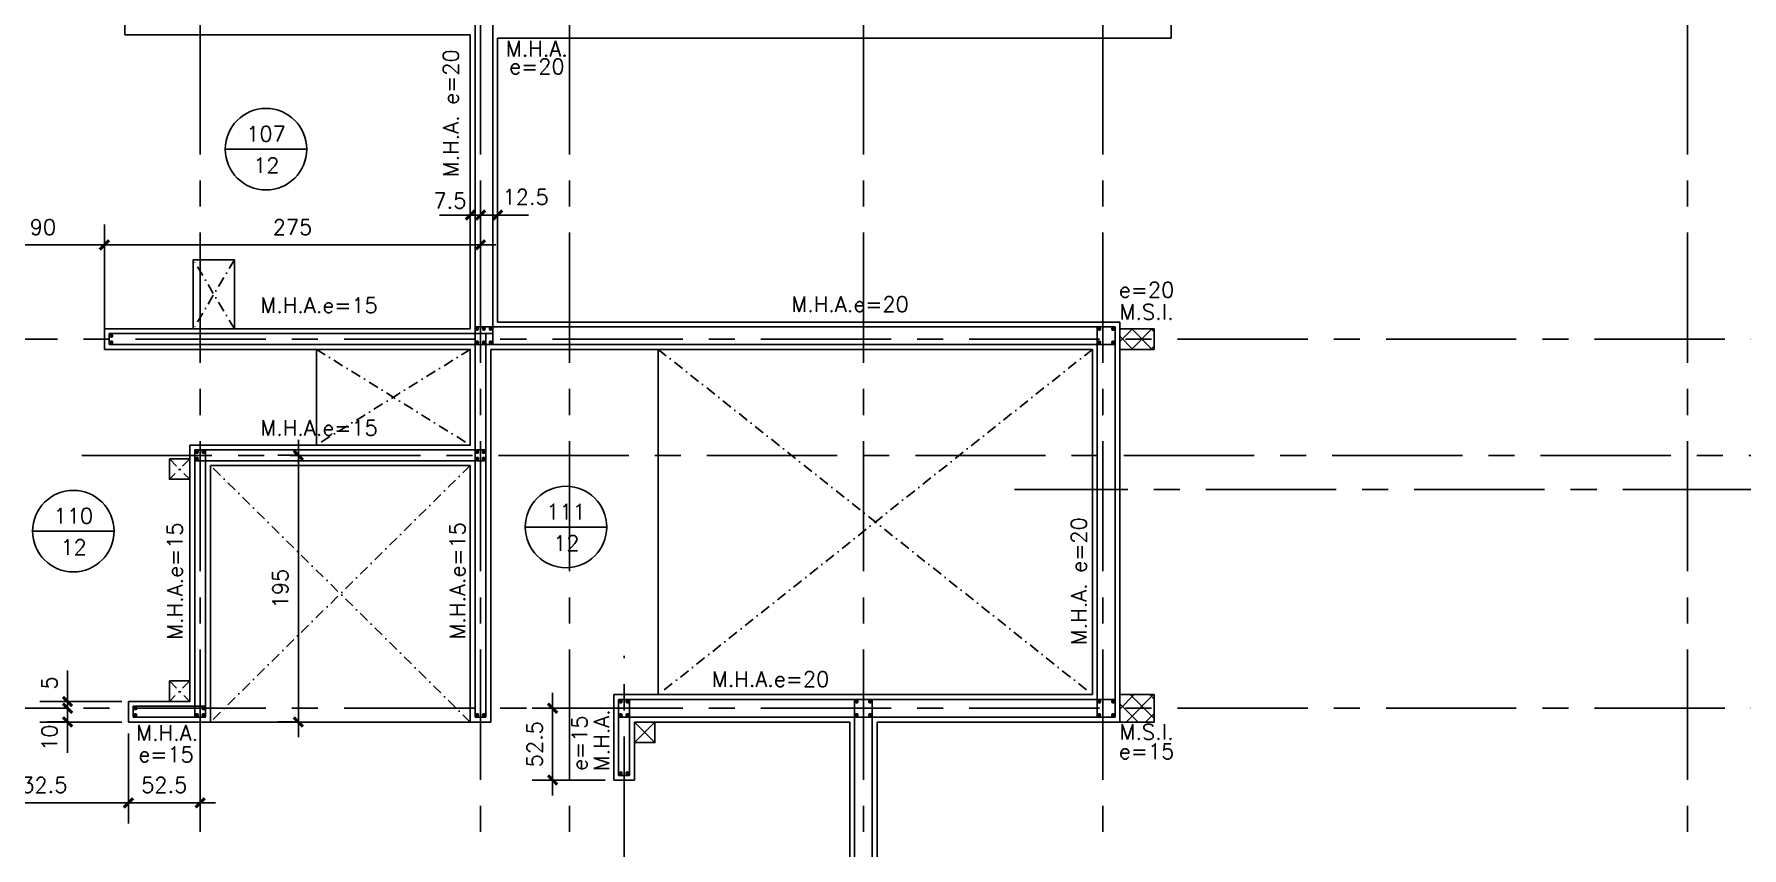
# Model space of a CAD drawing. Header units: millimetres. Extents: x -656851 to -651781, y 88238 to 91301.
# Drawn here: x -654721 to -653472, y 89706 to 90301 of the extents above; entities that cross this region are included whole.
import ezdxf
from ezdxf.enums import TextEntityAlignment as Align

# ---------------------------------------------------------------- set-up
doc = ezdxf.new("R2010")
doc.units = ezdxf.units.MM
doc.header["$LTSCALE"] = 30
for name, pattern in [('CENTER', [50.8, 31.75, -6.35, 6.35, -6.35]), ('DASHDOT', [1, 0.5, -0.25, 0, -0.25]), ('HIDDEN', [0.375, 0.25, -0.125])]:
    doc.linetypes.add(name, pattern=pattern)
for name, color, linetype in [('BORDE DE LOSAS', 3, 'Continuous'), ('COTAS', 5, 'Continuous'), ('Cotas2', 1, 'Continuous'), ('EJES', 1, 'CENTER'), ('HATCH2', 1, 'HIDDEN'), ('MALLA', 1, 'Continuous'), ('MUROS', 5, 'Continuous'), ('SHAFT', 3, 'Continuous'), ('TEXTOS1', 9, 'Continuous'), ('VANOS', 8, 'DASHDOT'), ('VIGAS', 3, 'Continuous')]:
    doc.layers.add(name, color=color, linetype=linetype)
doc.styles.add('ROMANS', font='romans')
doc.dimstyles.new('ING-50', dxfattribs={"dimscale": 5, "dimtxt": 2.25, "dimasz": 2.25, "dimexe": 3, "dimexo": 0, "dimgap": 1.5, "dimtad": 1, "dimdec": 1, "dimzin": 12, "dimdsep": 46, "dimtxsty": 'ROMANS', "dimblk1": 'TICK1', "dimblk2": 'TICK1', "dimsah": 1, "dimcen": 0.09, "dimclrd": 2, "dimclre": 1, "dimclrt": 3, "dimadec": 1, "dimazin": 3, "dimtfac": 1, "dimtdec": 1, "dimtix": 1, "dimtmove": 2, "dimatfit": 3, "dimfxl": 3, "dimtolj": 1, "dimtzin": 12, "dimarcsym": 0})
pattern_1 = [(45, (0, 0), (-7.07106781, 7.07106781), []), (135, (0, 0), (-7.07106781, -7.07106781), [])]

# ---------------------------------------------------------------- blocks, each defined once
blk = doc.blocks.new('TICK1')
at = {"color": 2}
for points in [[(0, 0), (-1, 0)], [(0, 0), (1, 0)]]:
    blk.add_lwpolyline(points, dxfattribs=at)
at = {"color": 2, "const_width": 0.2}
blk.add_lwpolyline([(-0.3, -0.3), (0.3, 0.3)], dxfattribs=at)
blk = doc.blocks.new('*D66')
at = {"layer": 'COTAS', "color": 1, "lineweight": -2}
for p, q in [((-654759.7, 90085.8), (-654759.7, 90162.1)), ((-654669.7, 90085.8), (-654669.7, 90162.1))]:
    blk.add_line(p, q, dxfattribs=at)
at = {"layer": 'COTAS', "color": 2, "lineweight": -2}
blk.add_line((-654748.5, 90147.1), (-654681, 90147.1), dxfattribs=at)
at = {"layer": 'Defpoints', "color": 0}
for p in [(-654669.7, 90147.1), (-654759.7, 90085.8), (-654669.7, 90085.8)]:
    blk.add_point(p, dxfattribs=at)
at = {"layer": 'COTAS', "color": 2, "lineweight": -2, "xscale": 11.25, "yscale": 11.25, "zscale": 11.25, "rotation": 180}
blk.add_blockref('TICK1', (-654759.7, 90147.1), dxfattribs=at)
at = {"layer": 'COTAS', "color": 2, "lineweight": -2, "xscale": 11.25, "yscale": 11.25, "zscale": 11.25}
blk.add_blockref('TICK1', (-654669.7, 90147.1), dxfattribs=at)
at = {"layer": 'COTAS', "color": 3, "insert": (-654714.7, 90160.2), "char_height": 11.25, "attachment_point": 5, "style": 'ROMANS'}
blk.add_mtext('\\A1;90', dxfattribs=at)
blk = doc.blocks.new('*D67')
at = {"layer": 'COTAS', "color": 1, "lineweight": -2}
for p, q in [((-654669.7, 90085.8), (-654669.7, 90162.1)), ((-654394.7, 90147.1), (-654394.7, 90162.1))]:
    blk.add_line(p, q, dxfattribs=at)
at = {"layer": 'COTAS', "color": 2, "lineweight": -2}
blk.add_line((-654406, 90147.1), (-654658.5, 90147.1), dxfattribs=at)
at = {"layer": 'Defpoints', "color": 0}
for p in [(-654669.7, 90147.1), (-654394.7, 90147.1), (-654669.7, 90085.8)]:
    blk.add_point(p, dxfattribs=at)
at = {"layer": 'COTAS', "color": 2, "lineweight": -2, "xscale": 11.25, "yscale": 11.25, "zscale": 11.25, "rotation": 180}
blk.add_blockref('TICK1', (-654669.7, 90147.1), dxfattribs=at)
at = {"layer": 'COTAS', "color": 2, "lineweight": -2, "xscale": 11.25, "yscale": 11.25, "zscale": 11.25}
blk.add_blockref('TICK1', (-654394.7, 90147.1), dxfattribs=at)
at = {"layer": 'COTAS', "color": 3, "insert": (-654532.2, 90160.2), "char_height": 11.25, "attachment_point": 5, "style": 'ROMANS'}
blk.add_mtext('\\A1;275', dxfattribs=at)
blk = doc.blocks.new('*D82')
at = {"layer": 'COTAS', "color": 1, "lineweight": -2}
for p, q in [((-654652.2, 89789.9), (-654652.2, 89724.1)), ((-654599.7, 89759.2), (-654599.7, 89724.1))]:
    blk.add_line(p, q, dxfattribs=at)
at = {"layer": 'COTAS', "color": 2, "lineweight": -2}
blk.add_line((-654611, 89739.1), (-654641, 89739.1), dxfattribs=at)
at = {"layer": 'Defpoints', "color": 0}
for p in [(-654652.2, 89789.9), (-654599.7, 89759.2), (-654652.2, 89739.1)]:
    blk.add_point(p, dxfattribs=at)
at = {"layer": 'COTAS', "color": 2, "lineweight": -2, "xscale": 11.25, "yscale": 11.25, "zscale": 11.25, "rotation": 180}
blk.add_blockref('TICK1', (-654652.2, 89739.1), dxfattribs=at)
at = {"layer": 'COTAS', "color": 2, "lineweight": -2, "xscale": 11.25, "yscale": 11.25, "zscale": 11.25}
blk.add_blockref('TICK1', (-654599.7, 89739.1), dxfattribs=at)
at = {"layer": 'COTAS', "color": 3, "insert": (-654626, 89752.2), "char_height": 11.25, "attachment_point": 5, "style": 'ROMANS'}
blk.add_mtext('\\A1;52.5', dxfattribs=at)
blk = doc.blocks.new('*D83')
at = {"layer": 'COTAS', "color": 1, "lineweight": -2}
for p, q in [((-654652.2, 89789.9), (-654652.2, 89724.1)), ((-654784.7, 89755.5), (-654784.7, 89724.1))]:
    blk.add_line(p, q, dxfattribs=at)
at = {"layer": 'COTAS', "color": 2, "lineweight": -2}
blk.add_line((-654663.5, 89739.1), (-654773.5, 89739.1), dxfattribs=at)
at = {"layer": 'Defpoints', "color": 0}
for p in [(-654652.2, 89789.9), (-654784.7, 89755.5), (-654784.7, 89739.1)]:
    blk.add_point(p, dxfattribs=at)
at = {"layer": 'COTAS', "color": 2, "lineweight": -2, "xscale": 11.25, "yscale": 11.25, "zscale": 11.25, "rotation": 180}
blk.add_blockref('TICK1', (-654784.7, 89739.1), dxfattribs=at)
at = {"layer": 'COTAS', "color": 2, "lineweight": -2, "xscale": 11.25, "yscale": 11.25, "zscale": 11.25}
blk.add_blockref('TICK1', (-654652.2, 89739.1), dxfattribs=at)
at = {"layer": 'COTAS', "color": 3, "insert": (-654718.5, 89752.2), "char_height": 11.25, "attachment_point": 5, "style": 'ROMANS'}
blk.add_mtext('\\A1;132.5', dxfattribs=at)
blk = doc.blocks.new('*D100')
at = {"layer": 'COTAS', "color": 1, "lineweight": -2}
for p, q in [((-654527.9, 89993.3), (-654542.9, 89993.3)), ((-654527.9, 89798.3), (-654542.9, 89798.3))]:
    blk.add_line(p, q, dxfattribs=at)
at = {"layer": 'COTAS', "color": 2, "lineweight": -2}
blk.add_line((-654527.9, 89809.5), (-654527.9, 89982), dxfattribs=at)
at = {"layer": 'Defpoints', "color": 0}
for p in [(-654527.9, 89993.3), (-654527.9, 89993.3), (-654527.9, 89798.3)]:
    blk.add_point(p, dxfattribs=at)
at = {"layer": 'COTAS', "color": 2, "lineweight": -2, "xscale": 11.25, "yscale": 11.25, "zscale": 11.25}
for p, rotation in [((-654527.9, 89993.3), 90), ((-654527.9, 89798.3), 270)]:
    blk.add_blockref('TICK1', p, dxfattribs=dict(at, rotation=rotation))
at = {"layer": 'COTAS', "color": 3, "insert": (-654541.1, 89895.8), "char_height": 11.25, "attachment_point": 5, "rotation": 90, "style": 'ROMANS'}
blk.add_mtext('\\A1;195', dxfattribs=at)
blk = doc.blocks.new('*D101')
at = {"layer": 'COTAS', "color": 2, "lineweight": -2}
for p, q in [((-654696.7, 89819.5), (-654696.7, 89830.8)), ((-654696.7, 89808.3), (-654696.7, 89798.3)), ((-654696.7, 89787), (-654696.7, 89775.8))]:
    blk.add_line(p, q, dxfattribs=at)
at = {"layer": 'COTAS', "color": 1, "lineweight": -2}
for p, q in [((-654696.7, 89808.3), (-654711.7, 89808.3)), ((-654696.7, 89798.3), (-654711.7, 89798.3))]:
    blk.add_line(p, q, dxfattribs=at)
at = {"layer": 'Defpoints', "color": 0}
for p in [(-654696.7, 89808.3), (-654696.7, 89798.3), (-654696.7, 89798.3)]:
    blk.add_point(p, dxfattribs=at)
at = {"layer": 'COTAS', "color": 2, "lineweight": -2, "xscale": 11.25, "yscale": 11.25, "zscale": 11.25}
for p, rotation in [((-654696.7, 89808.3), 270), ((-654696.7, 89798.3), 90)]:
    blk.add_blockref('TICK1', p, dxfattribs=dict(at, rotation=rotation))
at = {"layer": 'COTAS', "color": 3, "insert": (-654709.9, 89786.8), "char_height": 11.25, "attachment_point": 5, "rotation": 90, "style": 'ROMANS'}
blk.add_mtext('\\A1;10', dxfattribs=at)
blk = doc.blocks.new('*D102')
at = {"layer": 'COTAS', "color": 2, "lineweight": -2}
for p, q in [((-654696.7, 89824.5), (-654696.7, 89835.8)), ((-654696.7, 89813.3), (-654696.7, 89808.3)), ((-654696.7, 89797), (-654696.7, 89785.8))]:
    blk.add_line(p, q, dxfattribs=at)
at = {"layer": 'COTAS', "color": 1, "lineweight": -2}
for p, q in [((-654696.7, 89813.3), (-654711.7, 89813.3)), ((-654696.7, 89808.3), (-654711.7, 89808.3))]:
    blk.add_line(p, q, dxfattribs=at)
at = {"layer": 'Defpoints', "color": 0}
for p in [(-654696.7, 89813.3), (-654696.7, 89808.3), (-654696.7, 89808.3)]:
    blk.add_point(p, dxfattribs=at)
at = {"layer": 'COTAS', "color": 2, "lineweight": -2, "xscale": 11.25, "yscale": 11.25, "zscale": 11.25}
for p, rotation in [((-654696.7, 89813.3), 270), ((-654696.7, 89808.3), 90)]:
    blk.add_blockref('TICK1', p, dxfattribs=dict(at, rotation=rotation))
at = {"layer": 'COTAS', "color": 3, "insert": (-654709.9, 89826.8), "char_height": 11.25, "attachment_point": 5, "rotation": 90, "style": 'ROMANS'}
blk.add_mtext('\\A1;5', dxfattribs=at)
blk = doc.blocks.new('losa-ne')
at = {"color": 5, "linetype": 'Continuous'}
blk.add_line((-29.8, 0), (29.7, 0), dxfattribs=at)
at = {"color": 3, "linetype": 'Continuous'}
blk.add_circle((0, 0), 29.8, dxfattribs=at)
at = {"color": 3, "linetype": 'Continuous', "style": 'ROMANS'}
for tag, p in [('N%%DL', (0, 5.6)), ('ESP', (0.2, -17.4))]:
    blk.add_attdef(tag, text='', height=11.2, dxfattribs=at).set_placement(p, align=Align.CENTER)
blk = doc.blocks.new('*D182')
at = {"layer": 'COTAS', "color": 1, "lineweight": -2}
for p, q in [((-654342, 89808.3), (-654357, 89808.3)), ((-654342, 89755.8), (-654357, 89755.8))]:
    blk.add_line(p, q, dxfattribs=at)
at = {"layer": 'COTAS', "color": 2, "lineweight": -2}
blk.add_line((-654342, 89767), (-654342, 89797), dxfattribs=at)
at = {"layer": 'Defpoints', "color": 0}
for p in [(-654342, 89808.3), (-654342, 89808.3), (-654342, 89755.8)]:
    blk.add_point(p, dxfattribs=at)
at = {"layer": 'COTAS', "color": 2, "lineweight": -2, "xscale": 11.25, "yscale": 11.25, "zscale": 11.25}
for p, rotation in [((-654342, 89808.3), 90), ((-654342, 89755.8), 270)]:
    blk.add_blockref('TICK1', p, dxfattribs=dict(at, rotation=rotation))
at = {"layer": 'COTAS', "color": 3, "insert": (-654355.1, 89782), "char_height": 11.25, "attachment_point": 5, "rotation": 90, "style": 'ROMANS'}
blk.add_mtext('\\A1;52.5', dxfattribs=at)
blk = doc.blocks.new('*D238')
at = {"layer": 'COTAS', "color": 1, "lineweight": -2}
for p, q in [((-654402.2, 90167.4), (-654402.2, 90184)), ((-654394.7, 90169), (-654394.7, 90184))]:
    blk.add_line(p, q, dxfattribs=at)
at = {"layer": 'COTAS', "color": 2, "lineweight": -2}
for p, q in [((-654413.5, 90169), (-654424.7, 90169)), ((-654394.7, 90169), (-654402.2, 90169)), ((-654383.5, 90169), (-654372.2, 90169))]:
    blk.add_line(p, q, dxfattribs=at)
at = {"layer": 'Defpoints', "color": 0}
for p in [(-654402.2, 90169), (-654402.2, 90167.4), (-654394.7, 90169)]:
    blk.add_point(p, dxfattribs=at)
at = {"layer": 'COTAS', "color": 2, "lineweight": -2, "xscale": 11.25, "yscale": 11.25, "zscale": 11.25}
blk.add_blockref('TICK1', (-654402.2, 90169), dxfattribs=at)
at = {"layer": 'COTAS', "color": 2, "lineweight": -2, "xscale": 11.25, "yscale": 11.25, "zscale": 11.25, "rotation": 180}
blk.add_blockref('TICK1', (-654394.7, 90169), dxfattribs=at)
at = {"layer": 'COTAS', "color": 3, "insert": (-654417.1, 90179.5), "char_height": 11.25, "attachment_point": 5, "style": 'ROMANS'}
blk.add_mtext('\\A1;7.5', dxfattribs=at)
blk = doc.blocks.new('*D239')
at = {"layer": 'COTAS', "color": 1, "lineweight": -2}
for p, q in [((-654394.7, 90159.4), (-654394.7, 90184)), ((-654382.2, 90162.2), (-654382.2, 90184))]:
    blk.add_line(p, q, dxfattribs=at)
at = {"layer": 'COTAS', "color": 2, "lineweight": -2}
for p, q in [((-654406, 90169), (-654417.2, 90169)), ((-654382.2, 90169), (-654394.7, 90169)), ((-654371, 90169), (-654359.7, 90169))]:
    blk.add_line(p, q, dxfattribs=at)
at = {"layer": 'Defpoints', "color": 0}
for p in [(-654394.7, 90169), (-654382.2, 90162.2), (-654394.7, 90159.4)]:
    blk.add_point(p, dxfattribs=at)
at = {"layer": 'COTAS', "color": 2, "lineweight": -2, "xscale": 11.25, "yscale": 11.25, "zscale": 11.25}
blk.add_blockref('TICK1', (-654394.7, 90169), dxfattribs=at)
at = {"layer": 'COTAS', "color": 2, "lineweight": -2, "xscale": 11.25, "yscale": 11.25, "zscale": 11.25, "rotation": 180}
blk.add_blockref('TICK1', (-654382.2, 90169), dxfattribs=at)
at = {"layer": 'COTAS', "color": 3, "insert": (-654361.7, 90182.2), "char_height": 11.25, "attachment_point": 5, "style": 'ROMANS'}
blk.add_mtext('\\A1;12.5', dxfattribs=at)

msp = doc.modelspace()

# ---------------------------------------------------------------- hatches: boundary and pattern name
at = {"layer": 'HATCH2'}
h = msp.add_hatch(dxfattribs=at)
h.set_pattern_fill('_USER', color=256, scale=10, angle=45, style=0, double=1, pattern_type=0)
h.set_pattern_definition(pattern_1)
h.paths.add_polyline_path([(-653902.215, 90085.753), (-653927.215, 90085.753), (-653927.215, 90078.253), (-653902.215, 90078.253)])
h.paths.add_polyline_path([(-653902.215, 90078.253), (-653927.215, 90078.253), (-653927.215, 90070.753), (-653902.215, 90070.753)])
h = msp.add_hatch(dxfattribs=at)
h.set_pattern_fill('_USER', color=256, scale=10, angle=45, style=0, double=1, pattern_type=0)
h.set_pattern_definition(pattern_1)
h.paths.add_polyline_path([(-653902.215, 89818.253), (-653927.215, 89818.253), (-653927.215, 89808.253), (-653902.215, 89808.253)])
h.paths.add_polyline_path([(-653902.215, 89808.253), (-653927.215, 89808.253), (-653927.215, 89798.253), (-653902.215, 89798.253)])

# ---------------------------------------------------------------- linework, layer by layer
at = {"layer": 'BORDE DE LOSAS', "ltscale": 0.2}
for p, q in [((-654264.715, 90070.753), (-654264.715, 89818.253)), ((-654592.215, 89798.253), (-654402.215, 89798.253))]:
    msp.add_line(p, q, dxfattribs=at)
for points in [[(-654604.715, 90085.753), (-654574.715, 90085.753), (-654574.715, 90136.253), (-654604.715, 90136.253)], [(-654514.715, 90070.753), (-654402.215, 90070.753), (-654402.215, 90000.753), (-654514.715, 90000.753)]]:
    msp.add_lwpolyline(points, close=True, dxfattribs=at)
at = {"layer": 'Cotas2'}
for p, q in [((-654716.976, 89813.253), (-654656.976, 89813.253)), ((-654716.976, 89798.253), (-654656.976, 89798.253)), ((-654303.469, 89755.753), (-654356.822, 89755.753))]:
    msp.add_line(p, q, dxfattribs=at)
at = {"layer": 'EJES', "ltscale": 0.1}
for p, q in [((-654599.715, 91222.892), (-654599.715, 88448.253)), ((-654394.715, 91222.892), (-654394.715, 88448.253)), ((-654329.715, 91222.892), (-654329.715, 88448.253)), ((-654114.715, 91222.892), (-654114.715, 88448.253)), ((-653939.715, 91222.892), (-653939.715, 88448.253)), ((-653512.215, 91222.892), (-653512.215, 88448.253)), ((-656780.536, 90078.253), (-653137.403, 90078.253)), ((-654686.342, 89993.253), (-653139.404, 89993.253)), ((-653159.404, 89968.253), (-654004.262, 89968.253)), ((-654289.715, 88473.253), (-654289.715, 89846.68)), ((-656780.536, 89808.253), (-653139.035, 89808.253))]:
    msp.add_line(p, q, dxfattribs=at)
at = {"layer": 'MALLA', "ltscale": 0.5}
for p, q in [((-654398.715, 90314.753), (-654398.715, 89801.753)), ((-654385.715, 90074.253), (-654385.715, 90314.753)), ((-653930.715, 90087.253), (-654398.715, 90087.253)), ((-653943.715, 90087.253), (-653943.715, 89801.753)), ((-653930.715, 89801.753), (-653930.715, 90087.253)), ((-654666.215, 90082.253), (-654666.215, 90074.253)), ((-654385.715, 90082.253), (-654666.215, 90082.253)), ((-654666.215, 90074.253), (-653930.715, 90074.253)), ((-654390.715, 89801.753), (-654390.715, 90082.253)), ((-654603.715, 89997.253), (-654603.715, 89801.753)), ((-654595.715, 89997.253), (-654603.715, 89997.253)), ((-654390.715, 89997.253), (-654603.715, 89997.253)), ((-654603.715, 89997.253), (-654603.715, 89989.253)), ((-654603.715, 89989.253), (-654390.715, 89989.253)), ((-654595.715, 89801.753), (-654595.715, 89997.253)), ((-653930.715, 89814.753), (-654293.715, 89814.753)), ((-654293.715, 89814.753), (-654293.715, 89759.253)), ((-654285.715, 89759.253), (-654285.715, 89814.753)), ((-654121.215, 89814.753), (-654121.215, 89371.753)), ((-654108.215, 89371.753), (-654108.215, 89814.753)), ((-654648.715, 89809.753), (-654648.715, 89801.753)), ((-654595.715, 89809.753), (-654648.715, 89809.753)), ((-654648.715, 89801.753), (-654595.715, 89801.753)), ((-654603.715, 89801.753), (-654595.715, 89801.753)), ((-654595.715, 89801.753), (-654595.715, 89809.753)), ((-654398.715, 89801.753), (-654390.715, 89801.753)), ((-654293.715, 89801.753), (-653930.715, 89801.753)), ((-654293.715, 89759.253), (-654285.715, 89759.253))]:
    msp.add_line(p, q, dxfattribs=at)
at = {"layer": 'MALLA', "ltscale": 0.5, "const_width": 1.5}
for points in [[(-654397.869, 90085.754, 1), (-654396.369, 90085.754, 1)], [(-654393.004, 90085.754, 1), (-654391.504, 90085.754, 1)], [(-654388.056, 90085.754, 1), (-654386.556, 90085.754, 1)], [(-653943.009, 90085.728, 1), (-653941.509, 90085.728, 1)], [(-653932.923, 90085.728, 1), (-653931.423, 90085.728, 1)], [(-654665.374, 90080.662, 1), (-654663.874, 90080.662, 1)], [(-654665.374, 90075.844, 1), (-654663.874, 90075.844, 1)], [(-654397.869, 90075.844, 1), (-654396.369, 90075.844, 1)], [(-654393.004, 90075.844, 1), (-654391.504, 90075.844, 1)], [(-654388.056, 90075.844, 1), (-654386.556, 90075.844, 1)], [(-653943.009, 90075.848, 1), (-653941.509, 90075.848, 1)], [(-653932.923, 90075.848, 1), (-653931.423, 90075.848, 1)], [(-654602.874, 89995.662, 1), (-654601.374, 89995.662, 1)], [(-654602.874, 89995.662, 1), (-654601.374, 89995.662, 1)], [(-654602.874, 89990.844, 1), (-654601.374, 89990.844, 1)], [(-654598.056, 89995.662, 1), (-654596.556, 89995.662, 1)], [(-654397.869, 89995.662, 1), (-654396.369, 89995.662, 1)], [(-654397.869, 89990.844, 1), (-654396.369, 89990.844, 1)], [(-654393.056, 89995.662, 1), (-654391.556, 89995.662, 1)], [(-654393.056, 89990.844, 1), (-654391.556, 89990.844, 1)], [(-654292.874, 89813.162, 1), (-654291.374, 89813.162, 1)], [(-654288.056, 89813.162, 1), (-654286.556, 89813.162, 1)], [(-654120.374, 89813.162, 1), (-654118.874, 89813.162, 1)], [(-654110.556, 89813.162, 1), (-654109.056, 89813.162, 1)], [(-653943.009, 89813.162, 1), (-653941.509, 89813.162, 1)], [(-653932.923, 89813.162, 1), (-653931.423, 89813.162, 1)], [(-654647.874, 89808.162, 1), (-654646.374, 89808.162, 1)], [(-654647.874, 89803.344, 1), (-654646.374, 89803.344, 1)], [(-654602.874, 89803.344, 1), (-654601.374, 89803.344, 1)], [(-654598.056, 89808.162, 1), (-654596.556, 89808.162, 1)], [(-654598.056, 89803.344, 1), (-654596.556, 89803.344, 1)], [(-654598.056, 89803.344, 1), (-654596.556, 89803.344, 1)], [(-654397.874, 89803.344, 1), (-654396.374, 89803.344, 1)], [(-654393.056, 89803.344, 1), (-654391.556, 89803.344, 1)], [(-654292.874, 89803.344, 1), (-654291.374, 89803.344, 1)], [(-654288.075, 89803.344, 1), (-654286.575, 89803.344, 1)], [(-654120.374, 89803.434, 1), (-654118.874, 89803.434, 1)], [(-654110.556, 89803.434, 1), (-654109.056, 89803.434, 1)], [(-653943.009, 89803.344, 1), (-653941.509, 89803.344, 1)], [(-653932.923, 89803.344, 1), (-653931.423, 89803.344, 1)], [(-654292.874, 89760.844, 1), (-654291.374, 89760.844, 1)], [(-654288.056, 89760.844, 1), (-654286.556, 89760.844, 1)]]:
    msp.add_lwpolyline(points, format="xyb", close=True, dxfattribs=at)
at = {"layer": 'MUROS'}
for p, q in [((-654654.715, 90300.753), (-654654.715, 90318.253)), ((-654654.715, 90300.753), (-654402.215, 90300.753)), ((-654402.215, 90300.753), (-654402.215, 90085.753)), ((-654382.215, 90298.253), (-654382.215, 90090.753)), ((-654379.715, 90298.253), (-654319.715, 90298.253)), ((-654669.715, 90070.753), (-654669.715, 90085.753)), ((-654669.715, 90085.753), (-654402.215, 90085.753)), ((-654382.215, 90090.753), (-653927.215, 90090.753)), ((-653927.215, 90090.753), (-653927.215, 89798.253)), ((-654402.215, 90070.753), (-654669.715, 90070.753)), ((-654402.215, 90070.753), (-654402.215, 90000.753)), ((-654387.215, 90070.753), (-654387.215, 89798.253)), ((-654387.215, 90070.753), (-653947.215, 90070.753)), ((-653947.215, 90070.753), (-653947.215, 89818.253)), ((-654607.215, 90000.753), (-654607.215, 89813.253)), ((-654607.215, 90000.753), (-654402.215, 90000.753)), ((-654592.215, 89985.753), (-654592.215, 89798.253)), ((-654592.215, 89985.753), (-654402.215, 89985.753)), ((-654402.215, 89985.753), (-654402.215, 89798.253)), ((-654652.215, 89813.253), (-654607.215, 89813.253)), ((-654652.215, 89813.253), (-654652.215, 89798.253)), ((-654297.215, 89818.253), (-653947.215, 89818.253)), ((-654652.215, 89798.253), (-654592.215, 89798.253)), ((-654282.215, 89798.253), (-654124.715, 89798.253)), ((-654104.715, 89798.253), (-653927.215, 89798.253))]:
    msp.add_line(p, q, dxfattribs=at)
at = {"layer": 'MUROS', "ltscale": 0.5}
for p, q in [((-653889.715, 90298.253), (-653889.715, 90318.253)), ((-654382.215, 90298.253), (-653889.715, 90298.253)), ((-654319.715, 90298.253), (-654329.715, 90298.253)), ((-654124.715, 89470.753), (-654124.715, 89798.253)), ((-654104.715, 89798.253), (-654104.715, 89615.749))]:
    msp.add_line(p, q, dxfattribs=at)
at = {"layer": 'MUROS', "ltscale": 0.15}
for p, q in [((-654297.215, 89798.253), (-654297.215, 89818.253)), ((-654402.215, 89798.253), (-654387.215, 89798.253))]:
    msp.add_line(p, q, dxfattribs=at)
at = {"layer": 'MUROS'}
msp.add_lwpolyline([(-654297.215, 89798.253), (-654297.215, 89755.753), (-654282.215, 89755.753), (-654282.215, 89798.253)], dxfattribs=at)
at = {"layer": 'SHAFT', "ltscale": 0.5}
for p, q in [((-654282.215, 89798.253), (-654267.215, 89783.253)), ((-654282.215, 89783.253), (-654267.215, 89798.253))]:
    msp.add_line(p, q, dxfattribs=at)
for points in [[(-654622.215, 89990.753), (-654607.215, 89990.753), (-654607.215, 89975.753), (-654622.215, 89975.753)], [(-654622.215, 89828.253), (-654607.215, 89828.253), (-654607.215, 89813.253), (-654622.215, 89813.253)], [(-654282.215, 89798.253), (-654267.215, 89798.253), (-654267.215, 89783.253), (-654282.215, 89783.253)]]:
    msp.add_lwpolyline(points, close=True, dxfattribs=at)
at = {"layer": 'VANOS', "ltscale": 0.5}
for p, q in [((-654574.715, 90085.753), (-654604.715, 90136.253)), ((-654574.715, 90136.253), (-654604.715, 90085.753)), ((-654402.215, 90070.753), (-654514.715, 90000.753)), ((-654514.715, 90070.753), (-654402.215, 90000.753)), ((-653947.215, 90070.753), (-654264.715, 89818.253)), ((-654264.715, 90070.753), (-653947.215, 89818.253)), ((-654607.215, 89990.753), (-654622.215, 89975.753)), ((-654622.215, 89990.753), (-654607.215, 89975.753)), ((-654402.215, 89798.253), (-654592.215, 89985.753)), ((-654402.215, 89985.753), (-654592.215, 89798.253)), ((-654622.215, 89828.253), (-654607.215, 89813.253)), ((-654607.215, 89828.253), (-654622.215, 89813.253))]:
    msp.add_line(p, q, dxfattribs=at)
at = {"layer": 'VIGAS', "ltscale": 0.5}
for p, q in [((-653927.215, 90085.753), (-653902.215, 90085.753)), ((-653902.215, 90085.753), (-653902.215, 90070.753)), ((-653927.215, 90070.753), (-653902.215, 90070.753)), ((-653927.215, 89818.253), (-653902.215, 89818.253)), ((-653902.215, 89818.253), (-653902.215, 89798.253)), ((-653927.215, 89798.253), (-653902.215, 89798.253))]:
    msp.add_line(p, q, dxfattribs=at)

# ---------------------------------------------------------------- block references
at = {"layer": 'TEXTOS1', "ltscale": 0.5}
for p, values in [((-654551.567, 90217.122), {'N%%DL': '107', 'ESP': '12'}), ((-654692.443, 89937.822), {'N%%DL': '110', 'ESP': '12'}), ((-654332.199, 89940.833), {'N%%DL': '111', 'ESP': '12'})]:
    msp.add_blockref('losa-ne', p, dxfattribs=at).add_auto_attribs(values)

# ---------------------------------------------------------------- texts
at = {"layer": 'TEXTOS1', "style": 'ROMANS'}
for s, p in [('M.H.A. e=20', (-654410.72, 90243.367)), ('M.H.A.e=15', (-654612.52, 89901.261)), ('M.H.A.e=15', (-654406.005, 89901.503)), ('M.H.A. e=20', (-653951.594, 89901.18)), ('e=15', (-654316.617, 89782.786)), ('M.H.A.', (-654300.544, 89784.94))]:
    msp.add_text(s, height=11.25, rotation=90, dxfattribs=at).set_placement(p, align=Align.CENTER)
for s, p in [('M.H.A.', (-654353.459, 90285.004)), ('e=20', (-654353.459, 90272.017)), ('e=20', (-653907.634, 90108.647)), ('M.H.A.e=15', (-654512.748, 90097.379)), ('M.H.A.e=20', (-654124.453, 90098.177)), ('M.S.I.', (-653907.634, 90092.536)), ('M.H.A.e=15', (-654512.748, 90007.726)), ('M.H.A.e=20', (-654182.607, 89824.029)), ('M.H.A.', (-654623.789, 89784.653)), ('M.S.I.', (-653907.634, 89785.365)), ('e=15', (-654624.647, 89768.957)), ('e=15', (-653907.634, 89771.156))]:
    msp.add_text(s, height=11.25, dxfattribs=at).set_placement(p, align=Align.CENTER)

# ---------------------------------------------------------------- dimensions: what is measured, and where the dimension line sits
at = {"layer": 'COTAS'}
for base, p1, p2, angle, picture, middle in [((-654402.215, 90169.027), (-654394.715, 90169.027), (-654402.215, 90167.355), 180, '*D238', (-654417.085, 90179.51)), ((-654394.715, 90169.027), (-654382.215, 90162.162), (-654394.715, 90159.375), 180, '*D239', (-654361.729, 90182.152)), ((-654696.732, 89808.253), (-654696.732, 89813.253), (-654696.732, 89808.253), 270, '*D102', (-654709.857, 89826.805)), ((-654696.732, 89798.253), (-654696.732, 89808.253), (-654696.732, 89798.253), 270, '*D101', (-654709.857, 89786.842))]:
    dim = msp.add_linear_dim(base=base, p1=p1, p2=p2, angle=angle, dimstyle='ING-50', dxfattribs=at)
    dim.commit()
    dim.dimension.update_dxf_attribs({"geometry": picture, "text_midpoint": middle, "dimtype": 160})
for base, p1, p2, picture, middle in [((-654669.715, 90147.062), (-654759.715, 90085.753), (-654669.715, 90085.753), '*D66', (-654714.715, 90160.187)), ((-654784.715, 89739.102), (-654652.215, 89789.9), (-654784.715, 89755.546), '*D83', (-654718.465, 89752.227)), ((-654652.215, 89739.102), (-654599.715, 89759.25), (-654652.215, 89789.9), '*D82', (-654625.965, 89752.227))]:
    dim = msp.add_linear_dim(base=base, p1=p1, p2=p2, dimstyle='ING-50', dxfattribs=at)
    dim.commit()
    dim.dimension.update_dxf_attribs({"geometry": picture, "text_midpoint": middle})
for base, p1, p2, angle, picture, middle in [((-654669.715, 90147.062), (-654394.715, 90147.062), (-654669.715, 90085.753), 180, '*D67', (-654532.215, 90160.187)), ((-654527.926, 89993.253), (-654527.926, 89798.253), (-654527.926, 89993.253), 90, '*D100', (-654541.051, 89895.753)), ((-654341.979, 89808.253), (-654341.979, 89755.753), (-654341.979, 89808.253), 90, '*D182', (-654355.104, 89782.003))]:
    dim = msp.add_linear_dim(base=base, p1=p1, p2=p2, angle=angle, dimstyle='ING-50', dxfattribs=at)
    dim.commit()
    dim.dimension.update_dxf_attribs({"geometry": picture, "text_midpoint": middle})

doc.saveas('drawing.dxf')
